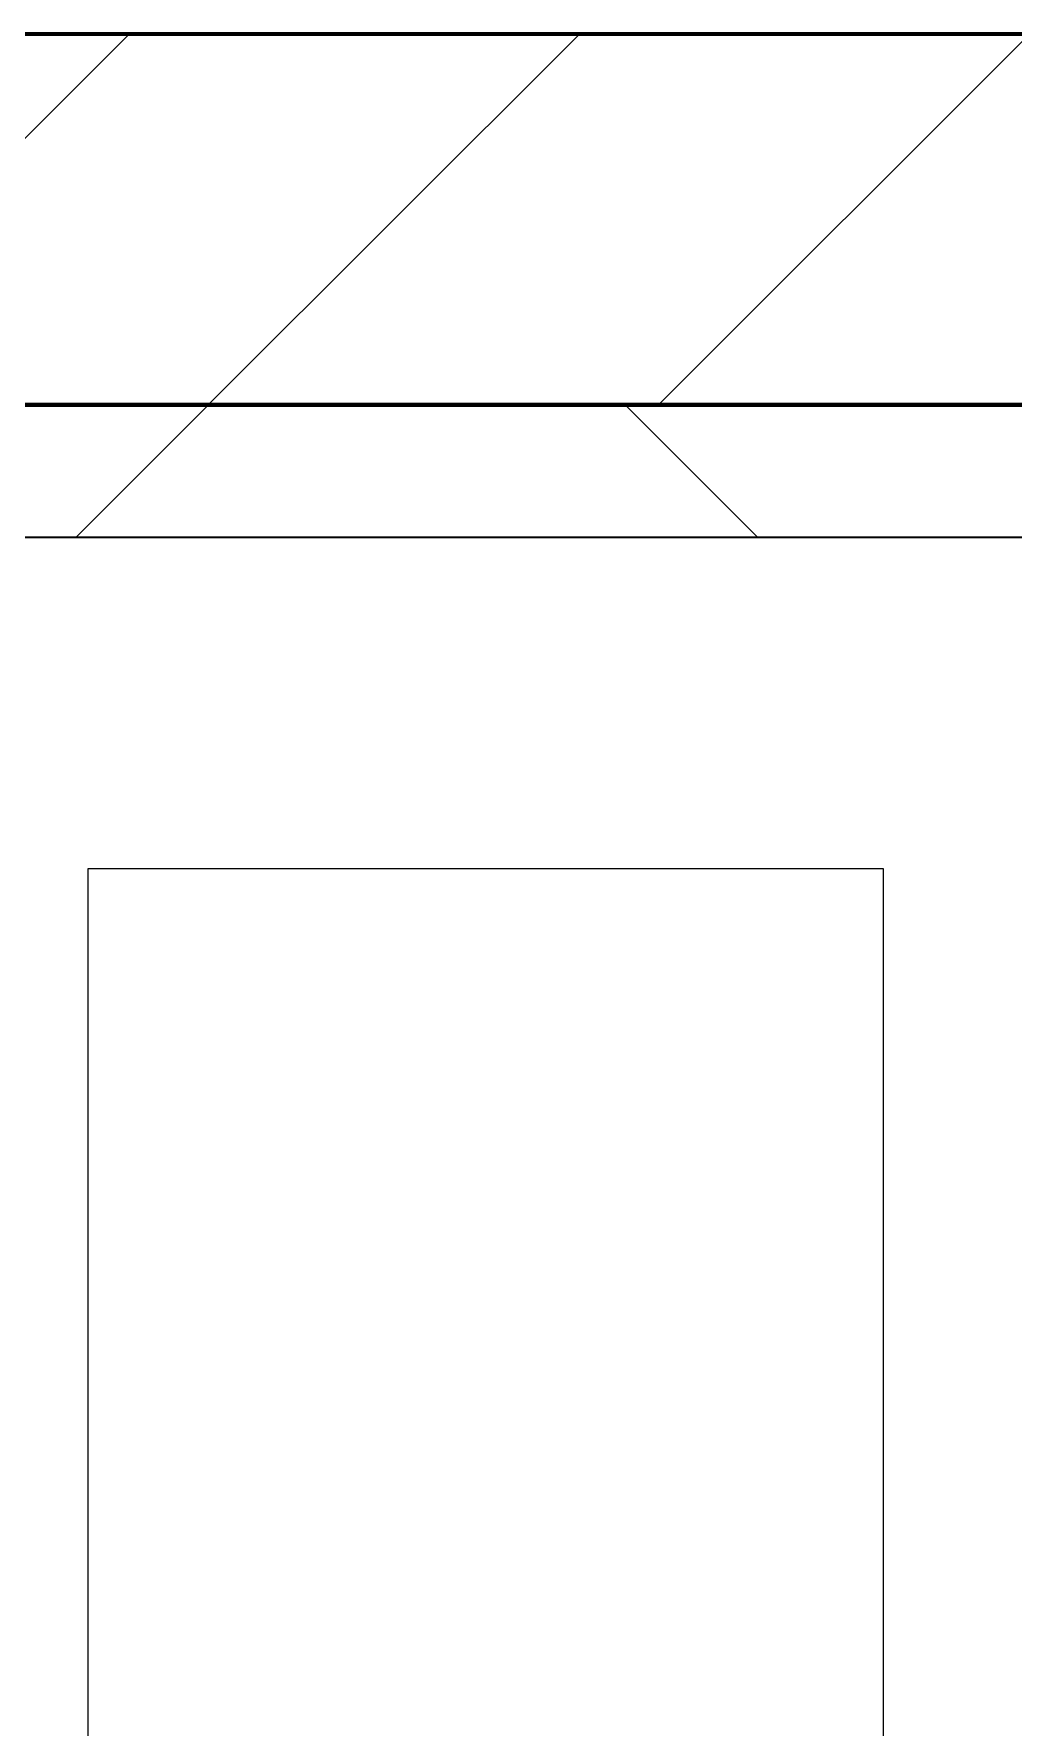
# Model space of a CAD drawing. Header units: millimetres. Extents: x -726012 to -647389, y -20772 to 18805.
# Drawn here: x -713544 to -713175, y 8120 to 8759 of the extents above; entities that cross this region are included whole.
import ezdxf
from ezdxf.xclip import XClip

# ---------------------------------------------------------------- set-up
doc = ezdxf.new("R2010")
doc.units = ezdxf.units.MM
doc.header["$XCLIPFRAME"] = 0
doc.layers.add('000 - WIPEOUT', color=250, linetype='Continuous')
doc.layers.add('A11_ALU.SOLID SHEET', color=2, linetype='Continuous')
for name, color, linetype, lineweight in [('A-GLAZ-CURT', 2, 'Continuous', 9), ('A-WALL', 5, 'Continuous', 35), ('A-WALL-FNSH', 2, 'Continuous', 35), ('A-WALL-PATT', 1, 'Continuous', 35)]:
    doc.layers.add(name, color=color, linetype=linetype, lineweight=lineweight)

# ---------------------------------------------------------------- blocks, each defined once
blk = doc.blocks.new('PPLS-PP19_Custom Tile Pattern - Custom Tile Pattern-V236-4233-01 ENLARGED MULTI-PURPOSE LEVEL - REFLECTED CEILING PLAN - SHEET 4')
at = {"layer": 'A-GLAZ-CURT'}
for p, q in [((-300, 0), (300, 0)), ((300, 0), (-300, 0)), ((230.06, 0), (300, 0)), ((-300, -50), (300, -50)), ((300, -50), (-300, -50))]:
    blk.add_line(p, q, dxfattribs=at)
for points, knots in [([(300, 0), (286.53, 0), (254.22, 0), (207.11, 0), (177.41, 0), (159.34, 0), (158.33, 0), (158.3, 0)], [-285.253232, -285.253232, -285.253232, -285.253232, -244.693688, -187.987675, -143.776725, -129.632772, -123.352749, -123.352749, -123.352749, -123.352749]), ([(171.51, 0), (176.48, 0), (193.23, 0), (201.73, 0), (208.81, 0), (213.9, 0), (241.96, 0), (266.73, 0), (281.71, 0), (291.71, 0), (296.52, 0), (297.86, 0), (298.09, 0)], [-7971.819559, -7971.819559, -7971.819559, -7971.819559, -7784.112253, -7606.717214, -7289.299508, -7042.621073, -6582.165592, -6068.460911, -5766.029927, -5566.724884, -5280.360606, -5199.253518, -5199.253518, -5199.253518, -5199.253518]), ([(300, 0), (288.22, 0), (275.95, 0), (263.77, 0), (263.47, 0)], [-12528.858583, -12528.858583, -12528.858583, -12528.858583, -11905.454923, -11889.494107, -11889.494107, -11889.494107, -11889.494107]), ([(284.76, 0), (284.76, 0), (285.09, 0), (287.47, 0), (293.59, 0), (297.76, 0), (300, 0)], [-4110.630118, -4110.630118, -4110.630118, -4110.630118, -4053.389046, -3959.664717, -3862.421465, -3746.95702, -3746.95702, -3746.95702, -3746.95702]), ([(297.38, 0), (295.84, 0), (291.62, 0), (285.38, 0), (284.87, 0)], [-4803.172655, -4803.172655, -4803.172655, -4803.172655, -4358.271401, -4143.037883, -4143.037883, -4143.037883, -4143.037883])]:
    blk.add_open_spline(points, degree=3, knots=knots, dxfattribs=at)
blk = doc.blocks.new('PPLS-PP19_Custom Tile Pattern - Custom Tile Pattern-V237-4233-01 ENLARGED MULTI-PURPOSE LEVEL - REFLECTED CEILING PLAN - SHEET 4')
at = {"layer": 'A-GLAZ-CURT'}
for p, q in [((-300, 0), (300, 0)), ((300, 0), (-300, 0)), ((-293.07, 0), (-275.75, 0)), ((-275.75, 0), (-293.07, 0)), ((-222.32, 0), (-205, 0)), ((-205, 0), (-222.32, 0)), ((-300, -50), (300, -50)), ((300, -50), (-300, -50))]:
    blk.add_line(p, q, dxfattribs=at)
at = {"layer": 'A-GLAZ-CURT', "flags": 128}
for points in [[(-300, 0), (-291.56, 0), (-283.3, 0), (-275.2, 0), (-267.26, 0), (-259.45, 0), (-251.77, 0), (-244.2, 0), (-236.74, 0), (-229.36, 0), (-222.06, 0), (-214.83, 0), (-207.71, 0), (-200.76, 0)], [(-125.17, 0), (-128.55, 0), (-134.16, 0), (-140.03, 0), (-145.5, 0), (-150.63, 0), (-155.53, 0), (-160.27, 0), (-164.95, 0), (-169.65, 0), (-174.47, 0), (-179.49, 0), (-184.81, 0), (-190.44, 0), (-196.37, 0), (-202.58, 0), (-209.04, 0), (-215.73, 0), (-222.63, 0), (-229.72, 0), (-236.97, 0), (-244.39, 0), (-251.96, 0), (-259.67, 0), (-267.51, 0), (-275.48, 0), (-283.55, 0), (-291.73, 0), (-300, 0)], [(-199.86, 0), (-194.02, 0), (-187.54, 0), (-181.38, 0), (-175.58, 0), (-170.25, 0), (-165.64, 0), (-162.01, 0), (-159.53, 0), (-157.46, 0), (-154.52, 0), (-149.42, 0), (-141.84, 0), (-132.81, 0), (-126.08, 0)]]:
    blk.add_lwpolyline(points, dxfattribs=at)
at = {"layer": 'A-GLAZ-CURT'}
for points, knots in [([(-300, 0), (-284.65, 0), (-236.57, 0), (-179.72, 0), (-143.92, 0), (-131.51, 0)], [-5323.127839, -5323.127839, -5323.127839, -5323.127839, -4502.809032, -2700.551212, -1358.172772, -1358.172772, -1358.172772, -1358.172772]), ([(-199.87, 0), (-204.55, 0), (-229.88, 0), (-262.56, 0), (-294.48, 0), (-300, 0)], [-15457.232394, -15457.232394, -15457.232394, -15457.232394, -15131.813646, -13729.592194, -13439.944408, -13439.944408, -13439.944408, -13439.944408]), ([(-137.88, 0), (-140.56, 0), (-147.66, 0), (-147.69, 0), (-158.72, 0), (-174.02, 0), (-185.59, 0), (-209.77, 0), (-232.01, 0), (-255.22, 0), (-262.59, 0), (-264.9, 0), (-265.4, 0)], [-3187.727384, -3187.727384, -3187.727384, -3187.727384, -2919.378265, -2477.344047, -2237.412286, -2029.680487, -1755.085331, -1400.429864, -858.079193, -543.655514, -208.940337, 0, 0, 0, 0]), ([(-258.6, 0), (-257.91, 0), (-254.26, 0), (-241.25, 0), (-225.99, 0), (-213.1, 0), (-205.2, 0), (-201.08, 0), (-200.04, 0)], [-5722.54675, -5722.54675, -5722.54675, -5722.54675, -5657.471696, -5413.335975, -5017.494783, -4832.723979, -4666.091899, -4608.762483, -4608.762483, -4608.762483, -4608.762483]), ([(-200.66, 0), (-207.98, 0), (-217.77, 0), (-231.26, 0), (-233.46, 0), (-234, 0)], [-1365.823924, -1365.823924, -1365.823924, -1365.823924, -978.033455, -846.069444, -682.911962, -682.911962, -682.911962, -682.911962]), ([(-233.49, 0), (-233.44, 0), (-232.38, 0), (-230.74, 0), (-225.3, 0), (-223.63, 0)], [-455.274641, -455.274641, -455.274641, -455.274641, -440.605512, -119.536984, 0, 0, 0, 0]), ([(-223.63, 0), (-219.39, 0), (-206.17, 0), (-188.58, 0), (-169.02, 0), (-152.12, 0), (-138.81, 0), (-132.74, 0), (-131.51, 0)], [-5463.295695, -5463.295695, -5463.295695, -5463.295695, -5161.076232, -4739.070012, -4465.409639, -4149.119819, -3839.893365, -3752.681297, -3752.681297, -3752.681297, -3752.681297]), ([(-199.87, 0), (-195.22, 0), (-184.77, 0), (-171.77, 0), (-158.7, 0), (-157.22, 0)], [-4605.669897, -4605.669897, -4605.669897, -4605.669897, -4349.945572, -4000.813434, -3840.635403, -3840.635403, -3840.635403, -3840.635403]), ([(-133.82, 0), (-135.51, 0), (-137.8, 0), (-149.31, 0), (-162.01, 0), (-177.91, 0), (-191.83, 0), (-199.07, 0), (-199.87, 0)], [-2731.647847, -2731.647847, -2731.647847, -2731.647847, -2418.507304, -2308.929706, -2113.765672, -1763.376603, -1422.553702, -1379.847649, -1379.847649, -1379.847649, -1379.847649]), ([(-132.08, 0), (-133, 0), (-152.83, 0), (-175.29, 0), (-199.15, 0)], [-17217.297136, -17217.297136, -17217.297136, -17217.297136, -17136.203329, -15473.903569, -15473.903569, -15473.903569, -15473.903569]), ([(-152.35, 0), (-151.03, 0), (-147.71, 0), (-143.57, 0), (-138.62, 0)], [-3494.978217, -3494.978217, -3494.978217, -3494.978217, -3371.022232, -3227.460399, -3227.460399, -3227.460399, -3227.460399]), ([(-118.78, 0), (-121.86, 0), (-126.28, 0), (-136.96, 0), (-147.46, 0), (-150.03, 0), (-150.57, 0)], [-5938.474035, -5938.474035, -5938.474035, -5938.474035, -5700.061948, -5508.838257, -5298.784692, -5196.16478, -5196.16478, -5196.16478, -5196.16478]), ([(-150.34, 0), (-150.07, 0), (-147.75, 0), (-143.47, 0), (-134.98, 0), (-131.56, 0)], [-4948.728362, -4948.728362, -4948.728362, -4948.728362, -4883.323924, -4440.880425, -4206.419108, -4206.419108, -4206.419108, -4206.419108]), ([(-26.75, 0), (-27.82, 0), (-36.18, 0), (-53.55, 0), (-78.2, 0), (-110.94, 0), (-130.52, 0), (-147.74, 0), (-149.07, 0)], [-8718.362214, -8718.362214, -8718.362214, -8718.362214, -8532.293389, -8073.216054, -7508.296369, -7004.680444, -6449.282163, -6277.220794, -6277.220794, -6277.220794, -6277.220794]), ([(-148.23, 0), (-146.94, 0), (-140.15, 0), (-137.28, 0), (-134.43, 0), (-131.95, 0), (-131.75, 0)], [-6162.058746, -6162.058746, -6162.058746, -6162.058746, -6017.569127, -5560.701257, -5364.112219, -5347.262158, -5347.262158, -5347.262158, -5347.262158]), ([(-132.59, 0), (-134.4, 0), (-140.66, 0), (-146.11, 0), (-146.95, 0)], [-840.6849, -840.6849, -840.6849, -840.6849, -741.901385, -489.130243, -489.130243, -489.130243, -489.130243]), ([(-146.69, 0), (-146.59, 0), (-145.49, 0), (-139.16, 0), (-133.97, 0), (-131.51, 0)], [-420.34245, -420.34245, -420.34245, -420.34245, -406.956646, -290.263673, -148.569143, -148.569143, -148.569143, -148.569143]), ([(-132.14, 0), (-133.01, 0), (-133.62, 0), (-134.09, 0), (-134.15, 0)], [-8393.731839, -8393.731839, -8393.731839, -8393.731839, -8266.114998, -8246.473386, -8246.473386, -8246.473386, -8246.473386]), ([(-120.13, 0), (-120.14, 0), (-120.24, 0), (-121.3, 0), (-129.25, 0), (-133.82, 0)], [-2933.992132, -2933.992132, -2933.992132, -2933.992132, -2920.575025, -2840.280255, -2731.647847, -2731.647847, -2731.647847, -2731.647847]), ([(-86.16, 0), (-91.37, 0), (-104.13, 0), (-120.33, 0), (-129.97, 0), (-131.55, 0)], [-1681.3698, -1681.3698, -1681.3698, -1681.3698, -1374.161226, -945.742622, -859.674992, -859.674992, -859.674992, -859.674992]), ([(-72.93, 0), (-75.51, 0), (-90.78, 0), (-112.35, 0), (-131.54, 0)], [-19442.345229, -19442.345229, -19442.345229, -19442.345229, -18935.241197, -17233.408774, -17233.408774, -17233.408774, -17233.408774]), ([(-131.54, 0), (-129.33, 0), (-122.75, 0), (-107.3, 0), (-90.42, 0), (-75.26, 0), (-68.41, 0), (-65.12, 0), (-63.63, 0)], [-4206.033929, -4206.033929, -4206.033929, -4206.033929, -4054.690705, -3793.097032, -3402.597032, -3144.956779, -3050.982048, -2969.237017, -2969.237017, -2969.237017, -2969.237017]), ([(-131.12, 0), (-129.78, 0), (-126.57, 0), (-124.19, 0), (-123.43, 0), (-123.28, 0)], [-3743.369272, -3743.369272, -3743.369272, -3743.369272, -3647.167523, -3488.92562, -3439.852845, -3439.852845, -3439.852845, -3439.852845]), ([(-130.93, 0), (-130.57, 0), (-127.62, 0), (-117.33, 0), (-92.04, 0), (-75.73, 0), (-66.95, 0), (-64.15, 0)], [-7362.922666, -7362.922666, -7362.922666, -7362.922666, -7293.749979, -6839.55839, -6236.997189, -5713.340575, -5301.30432, -5301.30432, -5301.30432, -5301.30432]), ([(-130.76, 0), (-127.75, 0), (-120.24, 0), (-110.8, 0), (-99.5, 0), (-91.46, 0)], [-1330.78196, -1330.78196, -1330.78196, -1330.78196, -1002.059161, -460.363443, 0, 0, 0, 0]), ([(-113.43, 0), (-113.44, 0), (-113.96, 0), (-119.73, 0), (-125.43, 0), (-127.03, 0), (-127.41, 0)], [-328.499627, -328.499627, -328.499627, -328.499627, -282.672656, -98.539552, -24.539552, 0, 0, 0, 0]), ([(-126.5, 0), (-122.44, 0), (-108.71, 0), (-86.68, 0), (-63.44, 0), (-54.4, 0), (-48.53, 0), (-30.79, 0), (-18.63, 0), (-1.28, 0), (4.49, 0)], [-5231.017328, -5231.017328, -5231.017328, -5231.017328, -4994.692869, -4542.524482, -4008.285538, -3689.699207, -3546.54457, -3315.260113, -2864.387349, -2490.960632, -2490.960632, -2490.960632, -2490.960632]), ([(-125.15, 0), (-124.93, 0), (-121.96, 0), (-113.01, 0), (-98.9, 0), (-85.29, 0), (-71.67, 0), (-65.93, 0), (-65.07, 0)], [-3362.7396, -3362.7396, -3362.7396, -3362.7396, -3342.215224, -3074.362186, -2902.289527, -2605.247022, -2322.099534, -2241.8264, -2241.8264, -2241.8264, -2241.8264]), ([(-122.08, 0), (-122.01, 0), (-121.69, 0), (-121.2, 0), (-120.88, 0)], [-3136.336417, -3136.336417, -3136.336417, -3136.336417, -3110.304437, -3035.164275, -3035.164275, -3035.164275, -3035.164275]), ([(-36.33, 0), (-36.43, 0), (-37.27, 0), (-45.02, 0), (-46.13, 0), (-60.59, 0), (-81.23, 0), (-99.51, 0), (-114.02, 0), (-117.28, 0), (-118.78, 0)], [-1855.773136, -1855.773136, -1855.773136, -1855.773136, -1810.870157, -1672.078046, -1405.135169, -1060.00838, -740.068933, -229.489605, -116.330425, 0, 0, 0, 0]), ([(-117.74, 0), (-117.19, 0), (-114.78, 0), (-113.43, 0), (-113.43, 0)], [-821.249067, -821.249067, -821.249067, -821.249067, -394.672656, -330.879064, -330.879064, -330.879064, -330.879064]), ([(-63.18, 0), (-69.54, 0), (-86.12, 0), (-107.61, 0), (-116.56, 0), (-117.56, 0)], [-2766.518556, -2766.518556, -2766.518556, -2766.518556, -2193.204658, -1433.981041, -985.49888, -985.49888, -985.49888, -985.49888]), ([(-115.82, 0), (-114.96, 0), (-110.41, 0), (-96.78, 0), (-79.71, 0), (-68.61, 0), (-63.21, 0)], [-5724.064692, -5724.064692, -5724.064692, -5724.064692, -5430.283136, -5103.229623, -4799.173296, -4514.845755, -4514.845755, -4514.845755, -4514.845755]), ([(5.24, 0), (4.43, 0), (0.61, 0), (-12.23, 0), (-25.64, 0), (-40, 0), (-56.24, 0), (-75.59, 0), (-94, 0), (-112.01, 0), (-114.94, 0), (-115.63, 0)], [-2782.521613, -2782.521613, -2782.521613, -2782.521613, -2720.818881, -2518.50168, -2125.455881, -1792.521578, -1466.981642, -1208.454564, -789.402658, -501.969187, -243.577221, -243.577221, -243.577221, -243.577221]), ([(-91.46, 0), (-90.09, 0), (-84.7, 0), (-77.43, 0), (-72.73, 0), (-72.64, 0), (-72.64, 0)], [-19832.387487, -19832.387487, -19832.387487, -19832.387487, -19753.885894, -19541.04734, -19478.625389, -19471.062469, -19471.062469, -19471.062469, -19471.062469]), ([(-63.96, 0), (-64.13, 0), (-72.5, 0), (-80.63, 0), (-86.16, 0)], [-2171.769325, -2171.769325, -2171.769325, -2171.769325, -2007.031671, -1681.3698, -1681.3698, -1681.3698, -1681.3698]), ([(-29.03, 0), (-33.97, 0), (-43.74, 0), (-56.37, 0), (-71.66, 0), (-77.83, 0), (-82.66, 0), (-83.28, 0), (-83.28, 0)], [-2680.714891, -2680.714891, -2680.714891, -2680.714891, -2413.671296, -2161.752162, -2006.592567, -1646.621388, -1424.436217, -1393.971743, -1393.971743, -1393.971743, -1393.971743]), ([(-83.28, 0), (-83.28, 0), (-82.91, 0), (-76.14, 0), (-62.97, 0), (-48.14, 0), (-36.49, 0), (-33.57, 0), (-29.94, 0), (-28.57, 0)], [-1393.4169, -1393.4169, -1393.4169, -1393.4169, -1353.722004, -1274.333717, -1073.56893, -651.549973, -296.515819, -83.513472, 0, 0, 0, 0]), ([(-66.39, 0), (-66.39, 0), (-65.25, 0), (-63.83, 0), (-63.27, 0)], [-2493.31794, -2493.31794, -2493.31794, -2493.31794, -2315.303971, -2212.198679, -2212.198679, -2212.198679, -2212.198679]), ([(-64.15, 0), (-65.18, 0), (-66.17, 0), (-66.37, 0), (-66.38, 0)], [-2664.77252, -2664.77252, -2664.77252, -2664.77252, -2542.574734, -2498.224237, -2498.224237, -2498.224237, -2498.224237]), ([(31.18, 0), (25.97, 0), (11.99, 0), (-16.92, 0), (-44.7, 0), (-60.64, 0), (-63.41, 0)], [-4496.803627, -4496.803627, -4496.803627, -4496.803627, -4222.080604, -3745.412743, -2981.410125, -2692.396364, -2692.396364, -2692.396364, -2692.396364]), ([(-63.14, 0), (-61.17, 0), (-57.33, 0), (-54.49, 0), (-45.2, 0), (-40.79, 0), (-40.46, 0), (-40.44, 0)], [-2960.087083, -2960.087083, -2960.087083, -2960.087083, -2851.217951, -2734.127174, -2474.780881, -2410.990208, -2350.645972, -2350.645972, -2350.645972, -2350.645972]), ([(-63.1, 0), (-62.45, 0), (-61.17, 0), (-60.36, 0), (-59.97, 0)], [-5247.210903, -5247.210903, -5247.210903, -5247.210903, -5140.470607, -5006.787413, -5006.787413, -5006.787413, -5006.787413]), ([(-62.72, 0), (-54.35, 0), (-36.77, 0), (-12.85, 0), (0.39, 0), (4.31, 0)], [-4506.178587, -4506.178587, -4506.178587, -4506.178587, -4065.652676, -3589.737505, -3288.292483, -3288.292483, -3288.292483, -3288.292483]), ([(-62.48, 0), (-60.42, 0), (-51.88, 0), (-34.42, 0), (-29.82, 0), (-29.19, 0)], [-2165.127672, -2165.127672, -2165.127672, -2165.127672, -1809.437387, -963.711516, -666.19313, -666.19313, -666.19313, -666.19313]), ([(-36.62, 0), (-36.62, 0), (-40.35, 0), (-44.32, 0), (-53.7, 0), (-61.78, 0), (-62.33, 0)], [-4069.478503, -4069.478503, -4069.478503, -4069.478503, -3858.647035, -3538.256648, -2842.901703, -2792.246826, -2792.246826, -2792.246826, -2792.246826]), ([(-58.83, 0), (-58.37, 0), (-57.29, 0), (-54.23, 0), (-46.33, 0), (-42.62, 0), (-41.76, 0)], [-4859.52896, -4859.52896, -4859.52896, -4859.52896, -4680.891996, -4469.85053, -4321.566175, -4270.495146, -4270.495146, -4270.495146, -4270.495146]), ([(-51.83, 0), (-51.83, 0), (-51.78, 0), (-47.4, 0), (-46.01, 0), (-40.22, 0), (-36.78, 0)], [-632.814994, -632.814994, -632.814994, -632.814994, -627.965721, -508.377888, -260.442412, 0, 0, 0, 0]), ([(76.63, 0), (74.8, 0), (67.65, 0), (53.52, 0), (37, 0), (24.07, 0), (12.82, 0), (-2.9, 0), (-20.62, 0), (-32.81, 0), (-44.85, 0), (-51.43, 0), (-51.79, 0)], [-3095.572228, -3095.572228, -3095.572228, -3095.572228, -2950.589685, -2634.532728, -2313.748533, -2106.613311, -1925.670641, -1617.263037, -1290.787923, -1039.307308, -819.71621, -644.910881, -644.910881, -644.910881, -644.910881]), ([(-41.76, 0), (-39.9, 0), (-37.72, 0), (-36.92, 0), (-36.77, 0)], [-4270.495146, -4270.495146, -4270.495146, -4270.495146, -4161.040818, -4106.245333, -4106.245333, -4106.245333, -4106.245333]), ([(-36.78, 0), (-32.43, 0), (-19.22, 0), (8.83, 0), (42.71, 0), (65.46, 0), (73.07, 0)], [-6191.144455, -6191.144455, -6191.144455, -6191.144455, -5862.463379, -5340.621928, -4573.028122, -4127.429637, -4127.429637, -4127.429637, -4127.429637]), ([(-36.29, 0), (-36.29, 0), (-34.66, 0), (-28.88, 0), (-26.95, 0), (-26.54, 0)], [-9150.272121, -9150.272121, -9150.272121, -9150.272121, -9057.163041, -8919.836787, -8834.607043, -8834.607043, -8834.607043, -8834.607043]), ([(30.82, 0), (29.27, 0), (20.14, 0), (3.54, 0), (-16.58, 0), (-34.76, 0), (-36.04, 0)], [-10462.034656, -10462.034656, -10462.034656, -10462.034656, -10363.088938, -9884.23066, -9424.652049, -9182.880979, -9182.880979, -9182.880979, -9182.880979]), ([(-33.34, 0), (-33.34, 0), (-32.93, 0), (-31.16, 0), (-30.52, 0)], [-2415.024266, -2415.024266, -2415.024266, -2415.024266, -2357.633367, -2323.618664, -2323.618664, -2323.618664, -2323.618664]), ([(4.21, 0), (3.12, 0), (-4.61, 0), (-17.84, 0), (-30.57, 0), (-31.82, 0), (-32, 0)], [-3388.610552, -3388.610552, -3388.610552, -3388.610552, -3333.063701, -2994.501669, -2698.150104, -2614.070998, -2614.070998, -2614.070998, -2614.070998]), ([(-30.76, 0), (-30.73, 0), (-29.99, 0), (-23.47, 0), (-15.75, 0), (-15.19, 0)], [-54176.191683, -54176.191683, -54176.191683, -54176.191683, -54157.274271, -53749.15266, -53717.791567, -53717.791567, -53717.791567, -53717.791567]), ([(-30.52, 0), (-27.11, 0), (-17.83, 0), (5.99, 0), (22.06, 0), (37.44, 0), (45.92, 0), (57.76, 0), (64.47, 0), (71.6, 0), (73.12, 0), (73.51, 0)], [-2323.618664, -2323.618664, -2323.618664, -2323.618664, -2142.497158, -1716.209403, -1206.526904, -1089.329421, -901.315459, -753.071572, -495.328968, -421.953223, -392.824553, -392.824553, -392.824553, -392.824553]), ([(-13, 0), (-14.35, 0), (-17.68, 0), (-25.97, 0), (-29.52, 0), (-30.21, 0)], [-55207.591944, -55207.591944, -55207.591944, -55207.591944, -54789.006179, -54461.685999, -54290.791712, -54290.791712, -54290.791712, -54290.791712]), ([(4.3, 0), (3.36, 0), (-2.22, 0), (-13.89, 0), (-24.92, 0), (-29.03, 0)], [-3375.715047, -3375.715047, -3375.715047, -3375.715047, -3285.499107, -2903.012179, -2680.714891, -2680.714891, -2680.714891, -2680.714891]), ([(-28.98, 0), (-28.66, 0), (-27.39, 0), (-24.45, 0), (-22.56, 0)], [-166.548282, -166.548282, -166.548282, -166.548282, -102.06493, 0, 0, 0, 0]), ([(-28.57, 0), (-26.93, 0), (-20.29, 0), (-11.45, 0), (-1.37, 0), (4.06, 0), (4.44, 0)], [-5361.429781, -5361.429781, -5361.429781, -5361.429781, -5261.36855, -5050.479954, -4785.90057, -4765.715361, -4765.715361, -4765.715361, -4765.715361]), ([(-22.56, 0), (-20.27, 0), (-17.03, 0), (-11.36, 0), (-7.66, 0), (-6.6, 0), (-6.44, 0)], [-56468.192263, -56468.192263, -56468.192263, -56468.192263, -56344.022017, -56303.229861, -56166.290093, -56124.392176, -56124.392176, -56124.392176, -56124.392176]), ([(-15.19, 0), (-13.07, 0), (7.48, 0), (42.82, 0), (88.72, 0), (120.63, 0), (138.28, 0), (138.53, 0)], [-461.142613, -461.142613, -461.142613, -461.142613, -429.606584, -390.253598, -346.313304, -291.370682, -290.5735, -290.5735, -290.5735, -290.5735]), ([(-6.54, 0), (-6.73, 0), (-7.2, 0), (-7.6, 0), (-7.79, 0)], [-56009.792147, -56009.792147, -56009.792147, -56009.792147, -55949.290093, -55895.192118, -55895.192118, -55895.192118, -55895.192118]), ([(-2.63, 0), (-2.47, 0), (-1.22, 0), (4.92, 0), (15.97, 0), (22.54, 0), (24.49, 0)], [-226.825321, -226.825321, -226.825321, -226.825321, -220.269177, -206.416616, -198.214427, -187.717507, -187.717507, -187.717507, -187.717507]), ([(4.43, 0), (3, 0), (0.51, 0), (-1.67, 0), (-2.25, 0)], [-258.111572, -258.111572, -258.111572, -258.111572, -246.234814, -234.646884, -234.646884, -234.646884, -234.646884]), ([(103.09, 0), (101.08, 0), (86.31, 0), (63.34, 0), (35.84, 0), (15.87, 0), (8.32, 0), (5.08, 0)], [-375.435014, -375.435014, -375.435014, -375.435014, -369.147452, -330.153101, -307.516438, -285.83788, -259.868687, -259.868687, -259.868687, -259.868687]), ([(5.13, 0), (8.1, 0), (13.8, 0), (21.24, 0), (24.62, 0), (24.72, 0), (24.72, 0)], [-4753.69125, -4753.69125, -4753.69125, -4753.69125, -4596.498881, -4445.288762, -4384.376941, -4376.041937, -4376.041937, -4376.041937, -4376.041937]), ([(70.61, 0), (66.16, 0), (55.8, 0), (39.61, 0), (25.81, 0), (12.23, 0), (5.13, 0)], [-4647.237329, -4647.237329, -4647.237329, -4647.237329, -4326.416877, -4098.545751, -3766.694881, -3404.203161, -3404.203161, -3404.203161, -3404.203161]), ([(5.21, 0), (5.75, 0), (11.36, 0), (15.02, 0), (22.91, 0), (31, 0), (39.04, 0), (51.19, 0), (58.74, 0), (61.34, 0), (61.45, 0)], [-2475.045524, -2475.045524, -2475.045524, -2475.045524, -2439.246196, -2084.094819, -1956.422387, -1818.904206, -1645.594513, -1443.202566, -1228.752106, -1120.932285, -1120.932285, -1120.932285, -1120.932285]), ([(8.33, 0), (8.19, 0), (7.6, 0), (6.37, 0), (5.24, 0)], [-3574.286521, -3574.286521, -3574.286521, -3574.286521, -3526.962355, -3406.980169, -3406.980169, -3406.980169, -3406.980169]), ([(5.25, 0), (7.67, 0), (9.69, 0), (10.14, 0), (10.18, 0)], [-3263.430991, -3263.430991, -3263.430991, -3263.430991, -3066.359526, -3044.715262, -3044.715262, -3044.715262, -3044.715262]), ([(9.32, 0), (9.08, 0), (8.22, 0), (6.95, 0), (5.95, 0)], [-2922.926651, -2922.926651, -2922.926651, -2922.926651, -2882.788014, -2801.138041, -2801.138041, -2801.138041, -2801.138041]), ([(24.69, 0), (24.54, 0), (20.99, 0), (15.48, 0), (10.8, 0), (9.63, 0)], [-4368.572414, -4368.572414, -4368.572414, -4368.572414, -4306.476363, -4080.000647, -3772.857994, -3772.857994, -3772.857994, -3772.857994]), ([(18.16, 0), (19.15, 0), (24.25, 0), (25.66, 0), (26.12, 0)], [-5700.113719, -5700.113719, -5700.113719, -5700.113719, -5554.232259, -5302.431367, -5302.431367, -5302.431367, -5302.431367]), ([(73.51, 0), (73.44, 0), (70.12, 0), (62.26, 0), (51.85, 0), (43.81, 0), (29.53, 0), (20.67, 0), (18.85, 0), (18.16, 0)], [-6928.401276, -6928.401276, -6928.401276, -6928.401276, -6924.452779, -6738.82075, -6548.303034, -6314.283804, -6135.05769, -5972.647715, -5832.674503, -5832.674503, -5832.674503, -5832.674503]), ([(27.44, 0), (27.9, 0), (29.54, 0), (38.07, 0), (53.12, 0), (67.15, 0), (72.97, 0)], [-5037.309798, -5037.309798, -5037.309798, -5037.309798, -4887.603822, -4705.298446, -4353.683244, -3976.823525, -3976.823525, -3976.823525, -3976.823525]), ([(27.89, 0), (29.09, 0), (33.4, 0), (48.37, 0), (62.57, 0), (71.55, 0), (73.45, 0)], [-147.777612, -147.777612, -147.777612, -147.777612, -135.792042, -118.513713, -97.899267, -92.356898, -92.356898, -92.356898, -92.356898]), ([(53.18, 0), (53.06, 0), (52.22, 0), (44.99, 0), (36.46, 0), (30.82, 0)], [-622.740158, -622.740158, -622.740158, -622.740158, -566.066452, -360.610861, 0, 0, 0, 0]), ([(136.44, 0), (121.66, 0), (86.93, 0), (51.16, 0), (31.18, 0)], [-106.750556, -106.750556, -106.750556, -106.750556, -59.610984, 0, 0, 0, 0]), ([(141.81, 0), (141.56, 0), (131.82, 0), (109.77, 0), (76.86, 0), (57.82, 0), (46.51, 0), (41.18, 0), (36.02, 0), (35.54, 0), (35.54, 0)], [-460.114479, -460.114479, -460.114479, -460.114479, -458.593899, -401.860199, -357.622665, -341.267687, -334.000314, -326.15566, -319.318397, -317.489778, -317.489778, -317.489778, -317.489778]), ([(36.29, 0), (37.77, 0), (48.82, 0), (59.61, 0), (69.03, 0), (73.45, 0)], [-314.598523, -314.598523, -314.598523, -314.598523, -305.899624, -287.17622, -270.625376, -270.625376, -270.625376, -270.625376]), ([(61.47, 0), (61.47, 0), (61.21, 0), (54.61, 0), (53.71, 0), (53.56, 0)], [-1113.311073, -1113.311073, -1113.311073, -1113.311073, -1096.402191, -891.204116, -747.28819, -747.28819, -747.28819, -747.28819])]:
    blk.add_open_spline(points, degree=3, knots=knots, dxfattribs=at)
for points in [[(-134.15, 0), (-133.58, 0), (-132.78, 0), (-131.62, 0)], [(-127.41, 0), (-129.38, 0), (-130.75, 0), (-131.73, 0)], [(-131.58, 0), (-130.19, 0), (-128.42, 0), (-126.5, 0)], [(-131.07, 0), (-128.68, 0), (-126.67, 0), (-125.15, 0)], [(-39.84, 0), (-39.08, 0), (-38.11, 0), (-37.36, 0)], [(24.49, 0), (25.23, 0), (25.72, 0), (26.04, 0)]]:
    blk.add_open_spline(points, degree=3, dxfattribs=at)
blk = doc.blocks.new('*U885')
at = {"layer": 'A-GLAZ-CURT', "rotation": 180}
for name, p in [('PPLS-PP19_Custom Tile Pattern - Custom Tile Pattern-V237-4233-01 ENLARGED MULTI-PURPOSE LEVEL - REFLECTED CEILING PLAN - SHEET 4', (-37200, 16110.41)), ('PPLS-PP19_Custom Tile Pattern - Custom Tile Pattern-V236-4233-01 ENLARGED MULTI-PURPOSE LEVEL - REFLECTED CEILING PLAN - SHEET 4', (-36600, 16110.41))]:
    blk.add_blockref(name, p, dxfattribs=at)
blk = doc.blocks.new('*U1253')
at = {"color": 3}
blk.add_wipeout([(-275, 31150), (275, 31150), (275, 30850), (-275, 30850)], dxfattribs=at).dxf.layer = '000 - WIPEOUT'
at = {"layer": 'A11_ALU.SOLID SHEET', "color": 0, "linetype": 'ByBlock'}
blk.add_lwpolyline([(-275, 30850), (275, 30850), (275, 31150), (-275, 31150)], close=True, dxfattribs=at)
blk = doc.blocks.new('*U1287')
blk.add_lwpolyline([(21173.36, -580), (28210, -580), (28210, -6849.96), (45954.15, -6849.96), (45954.15, 600), (82995.06, 600), (83086.47, 650), (90052, 650), (90392, 990), (103159.16, 990), (103159.16, 4990), (21173.36, 4990), (21173.36, 3485.45), (21203.36, 3485.45), (21203.36, 925.54), (21173.36, 925.54), (21173.36, -580)])
at = {"layer": 'A11_ALU.SOLID SHEET', "color": 0, "linetype": 'ByBlock', "rotation": 90}
blk.add_blockref('*U1253', (62308.5, 4590), dxfattribs=at)

msp = doc.modelspace()

# ---------------------------------------------------------------- hatches: boundary and pattern name
at = {"layer": 'A-WALL-PATT', "lineweight": 9}
h = msp.add_hatch(dxfattribs=at)
h.set_pattern_fill('FP_2', color=256, style=0, pattern_type=2)
h.set_pattern_definition([(45, (0, 0), (-84.852814, 84.852814), [])])
h.paths.add_polyline_path([(-653287.78, 8619.02), (-652194.48, 8619.02), (-652194.48, 8759.02), (-722165.55, 8759.02), (-722165.55, 8619.02), (-719625.62, 8619.02), (-719676.02, 8641.53), (-719679.79, 8639.36), (-719684.96, 8639.36), (-719691.03, 8644.02), (-719692.03, 8648.69), (-719757.37, 8677.88), (-719739.02, 8718.97), (-719515.31, 8619.02), (-716025.62, 8619.02), (-716076.02, 8641.53), (-716079.79, 8639.36), (-716084.96, 8639.36), (-716091.03, 8644.02), (-716092.03, 8648.69), (-716157.37, 8677.88), (-716139.02, 8718.97), (-715915.31, 8619.02), (-712425.62, 8619.02), (-712476.02, 8641.53), (-712479.79, 8639.36), (-712484.96, 8639.36), (-712491.03, 8644.02), (-712492.03, 8648.69), (-712557.37, 8677.88), (-712539.02, 8718.97), (-712315.31, 8619.02), (-708825.62, 8619.02), (-708876.02, 8641.53), (-708879.79, 8639.36), (-708884.96, 8639.36), (-708891.03, 8644.02), (-708892.03, 8648.69), (-708957.37, 8677.88), (-708939.02, 8718.97), (-708715.31, 8619.02), (-705225.62, 8619.02), (-705276.02, 8641.53), (-705279.79, 8639.36), (-705284.96, 8639.36), (-705291.03, 8644.02), (-705292.03, 8648.69), (-705357.37, 8677.88), (-705339.02, 8718.97), (-705115.31, 8619.02), (-701625.62, 8619.02), (-701676.02, 8641.53), (-701679.79, 8639.36), (-701684.96, 8639.36), (-701691.03, 8644.02), (-701692.03, 8648.69), (-701757.37, 8677.88), (-701739.02, 8718.97), (-701515.31, 8619.02), (-698025.62, 8619.02), (-698076.02, 8641.53), (-698079.79, 8639.36), (-698084.96, 8639.36), (-698091.03, 8644.02), (-698092.03, 8648.69), (-698157.37, 8677.88), (-698139.02, 8718.97), (-697915.31, 8619.02), (-694425.62, 8619.02), (-694476.02, 8641.53), (-694479.79, 8639.36), (-694484.96, 8639.36), (-694491.03, 8644.02), (-694492.03, 8648.69), (-694557.37, 8677.88), (-694539.02, 8718.97), (-694315.31, 8619.02), (-690825.62, 8619.02), (-690876.02, 8641.53), (-690879.79, 8639.36), (-690884.96, 8639.36), (-690891.03, 8644.02), (-690892.03, 8648.69), (-690957.37, 8677.88), (-690939.02, 8718.97), (-690715.31, 8619.02), (-687225.62, 8619.02), (-687276.02, 8641.53), (-687279.79, 8639.36), (-687284.96, 8639.36), (-687291.03, 8644.02), (-687292.03, 8648.69), (-687357.37, 8677.88), (-687339.02, 8718.97), (-687115.31, 8619.02), (-683626.8, 8619.54), (-683676.02, 8641.53), (-683679.79, 8639.36), (-683684.96, 8639.36), (-683691.03, 8644.02), (-683692.03, 8648.69), (-683757.37, 8677.88), (-683739.02, 8718.97), (-683515.31, 8619.02), (-680025.62, 8619.02), (-680076.02, 8641.53), (-680079.79, 8639.36), (-680084.96, 8639.36), (-680091.03, 8644.02), (-680092.03, 8648.69), (-680157.37, 8677.88), (-680139.02, 8718.97), (-679915.31, 8619.02), (-676425.62, 8619.02), (-676476.02, 8641.53), (-676479.79, 8639.36), (-676484.96, 8639.36), (-676491.03, 8644.02), (-676492.03, 8648.69), (-676557.37, 8677.88), (-676539.02, 8718.97), (-676315.31, 8619.02), (-672825.62, 8619.02), (-672876.02, 8641.53), (-672879.79, 8639.36), (-672884.96, 8639.36), (-672891.03, 8644.02), (-672892.03, 8648.69), (-672957.37, 8677.88), (-672939.02, 8718.97), (-672715.31, 8619.02), (-669225.62, 8619.02), (-669276.02, 8641.53), (-669279.79, 8639.36), (-669284.96, 8639.36), (-669291.03, 8644.02), (-669292.03, 8648.69), (-669357.37, 8677.88), (-669339.02, 8718.97), (-669115.31, 8619.02), (-665625.62, 8619.02), (-665676.02, 8641.53), (-665679.79, 8639.36), (-665684.96, 8639.36), (-665691.03, 8644.02), (-665692.03, 8648.69), (-665757.37, 8677.88), (-665739.02, 8718.97), (-665515.31, 8619.02), (-662025.62, 8619.02), (-662076.02, 8641.53), (-662079.79, 8639.36), (-662084.96, 8639.36), (-662091.03, 8644.02), (-662092.03, 8648.69), (-662157.37, 8677.88), (-662139.02, 8718.97), (-661915.31, 8619.02), (-658425.62, 8619.02), (-658476.02, 8641.53), (-658480.95, 8639.36), (-658484.96, 8639.36), (-658491.03, 8644.02), (-658492.03, 8648.69), (-658557.37, 8677.88), (-658539.02, 8718.97), (-658315.31, 8619.02), (-654825.62, 8619.02), (-654876.02, 8641.53), (-654879.79, 8639.36), (-654884.96, 8639.36), (-654891.03, 8644.02), (-654892.03, 8648.69), (-654957.37, 8677.88), (-654939.02, 8718.97), (-654715.31, 8619.02), (-653356.11, 8619.02)])
h = msp.add_hatch(dxfattribs=at)
h.set_pattern_fill('FP_3', color=256, style=0, pattern_type=2)
h.set_pattern_definition([(45, (0, 0), (-212.13203, 212.13203), []), (135, (0, 0), (-212.13203, -212.13203), [])])
h.paths.add_polyline_path([(-652194.48, 8569.02), (-652194.48, 8619.02), (-654715.31, 8619.02), (-654603.39, 8569.02), (-652262.82, 8569.02)])
h.paths.add_polyline_path([(-655132.72, 8569.02), (-654713.71, 8569.02), (-654825.62, 8619.02), (-658315.31, 8619.02), (-658203.39, 8569.02), (-655201.05, 8569.02)])
h.paths.add_polyline_path([(-658344.29, 8569.02), (-658313.71, 8569.02), (-658425.62, 8619.02), (-661915.31, 8619.02), (-661803.39, 8569.02), (-658412.62, 8569.02)])
h.paths.add_polyline_path([(-662444.15, 8569.02), (-661913.71, 8569.02), (-662025.62, 8619.02), (-665515.31, 8619.02), (-665403.39, 8569.02), (-662512.48, 8569.02)])
h.paths.add_polyline_path([(-665782.37, 8569.02), (-665513.71, 8569.02), (-665625.62, 8619.02), (-669115.31, 8619.02), (-669003.39, 8569.02), (-665860.71, 8569.02)])
h.paths.add_polyline_path([(-670712.22, 8569.02), (-669113.71, 8569.02), (-669225.62, 8619.02), (-672715.31, 8619.02), (-672603.39, 8569.02), (-670780.55, 8569.02)])
h.paths.add_polyline_path([(-672967.14, 8569.02), (-672713.71, 8569.02), (-672825.62, 8619.02), (-676315.31, 8619.02), (-676203.39, 8569.02), (-672982.37, 8569.02)])
h.paths.add_polyline_path([(-676313.71, 8569.02), (-676425.62, 8619.02), (-679915.31, 8619.02), (-679803.39, 8569.02), (-676315.37, 8569.02)])
h.paths.add_polyline_path([(-679913.71, 8569.02), (-680025.62, 8619.02), (-683515.31, 8619.02), (-683403.39, 8569.02), (-679936.92, 8569.02)])
h.paths.add_polyline_path([(-685676.73, 8569.02), (-683513.71, 8569.02), (-683626.8, 8619.02), (-687115.31, 8619.02), (-687003.39, 8569.02), (-685745.06, 8569.02)])
h.paths.add_polyline_path([(-687113.71, 8569.02), (-687225.62, 8619.02), (-690715.31, 8619.02), (-690603.39, 8569.02), (-687180.02, 8569.02)])
h.paths.add_polyline_path([(-690713.71, 8569.02), (-690825.62, 8619.02), (-694315.31, 8619.02), (-694203.39, 8569.02), (-690733.24, 8569.02)])
h.paths.add_polyline_path([(-700582.37, 8569.02), (-697913.71, 8569.02), (-698025.62, 8619.02), (-701515.31, 8619.02), (-701403.39, 8569.02), (-700709.58, 8569.02)])
h.paths.add_polyline_path([(-694313.71, 8569.02), (-694425.62, 8619.02), (-697915.31, 8619.02), (-697803.39, 8569.02), (-694354.78, 8569.02)])
h.paths.add_polyline_path([(-701513.71, 8569.02), (-701625.62, 8619.02), (-705115.31, 8619.02), (-705003.39, 8569.02), (-701529.55, 8569.02)])
h.paths.add_polyline_path([(-707132.7, 8569.02), (-705113.71, 8569.02), (-705225.62, 8619.02), (-708715.31, 8619.02), (-708603.39, 8569.02), (-707269.37, 8569.02)])
h.paths.add_polyline_path([(-708713.71, 8569.02), (-708825.62, 8619.02), (-712315.31, 8619.02), (-712203.39, 8569.02), (-708772.65, 8569.02)])
h.paths.add_polyline_path([(-712582.37, 8569.02), (-712313.71, 8569.02), (-712425.62, 8619.02), (-715915.31, 8619.02), (-715803.39, 8569.02), (-712599.19, 8569.02)])
h.paths.add_polyline_path([(-721277.24, 8569.02), (-719513.71, 8569.02), (-719625.62, 8619.02), (-722165.55, 8619.02), (-722165.55, 8569.02), (-721345.58, 8569.02)])
h.paths.add_polyline_path([(-717519.03, 8569.02), (-715913.71, 8569.02), (-716025.62, 8619.02), (-719515.31, 8619.02), (-719403.39, 8569.02), (-717587.36, 8569.02)])

# ---------------------------------------------------------------- linework, layer by layer
at = {"layer": 'A-WALL', "color": 7, "lineweight": 70}
for p, q in [((-714982.37, 8759.02), (-712582.37, 8759.02)), ((-712582.37, 8619.02), (-714982.37, 8619.02)), ((-714982.37, 8619.02), (-712582.37, 8619.02))]:
    msp.add_line(p, q, dxfattribs=at)
at = {"layer": 'A-WALL-FNSH', "color": 250}
msp.add_line((-712582.37, 8569.02), (-714982.37, 8569.02), dxfattribs=at)

# ---------------------------------------------------------------- block references
msp.add_blockref('*U885', (-676282.37, -7541.39))

# ---------------------------------------------------------------- next in the draw order: block references
at = {"layer": 'A11_ALU.SOLID SHEET'}
ref = msp.add_blockref('*U1287', (-744682.37, 3579.02), dxfattribs=at)
XClip(ref).set_block_clipping_path([(22516.8245944298, -23612.0000696909), (92487.8891097467, 7199.9972603897)])

doc.saveas('drawing.dxf')
